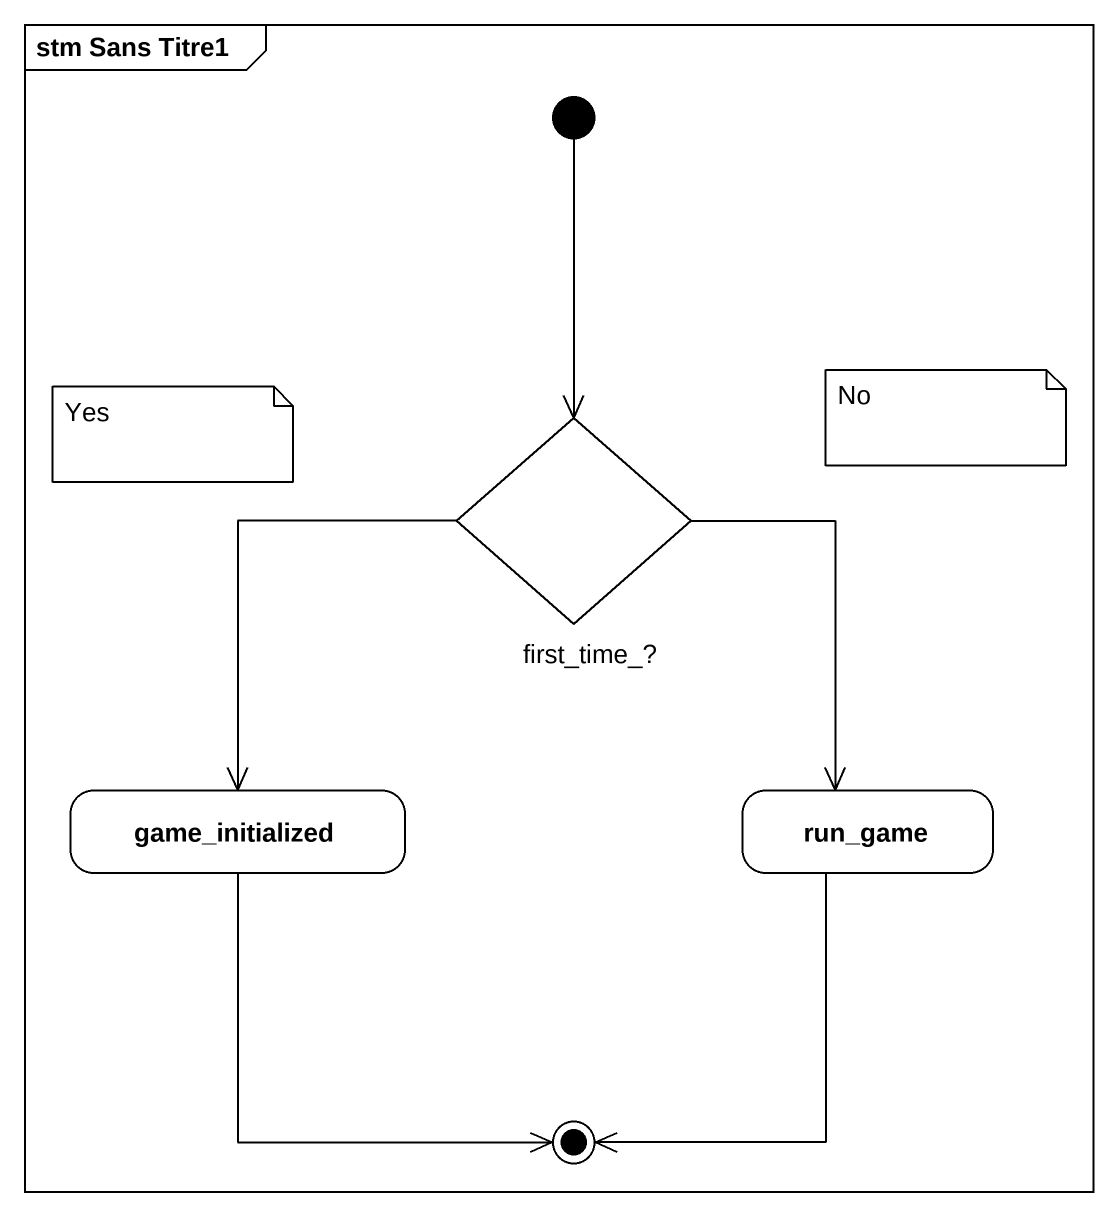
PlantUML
@startuml
mainframe stm Sans Titre1
hide empty description
state "first_time_?" as first_time <<choice>>
state game_initialized
state run_game
[*] --> first_time
first_time --> game_initialized
first_time --> run_game
game_initialized --> [*]
run_game --> [*]
note as N1
  Yes
end note
note as N2
  No
end note
@enduml
